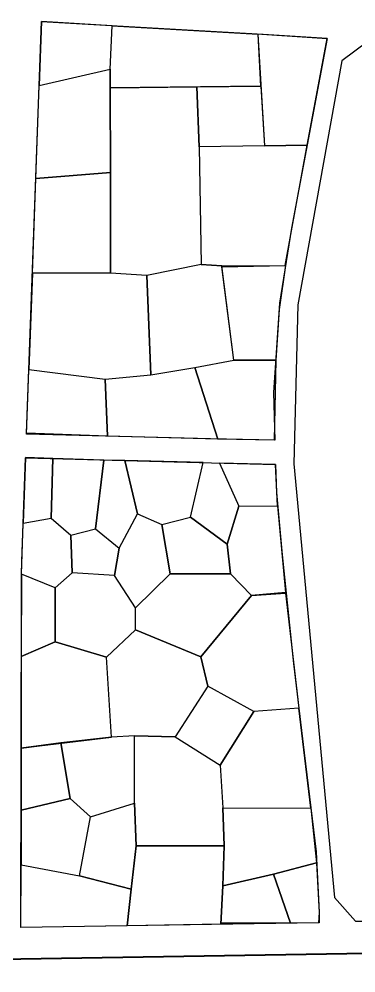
# Model space of a CAD drawing. Header units: millimetres. Extents: x -2018 to 1267, y -2071 to 2585.
# Drawn here: x -71 to 295, y -2071 to -1032 of the extents above; entities that cross this region are included whole.
import ezdxf

# ---------------------------------------------------------------- set-up
doc = ezdxf.new("R2010")
doc.units = ezdxf.units.MM
for name, color, linetype in [('0block', 7, 'Continuous'), ('3_commercial', 1, 'Continuous'), ('3_landscape', 3, 'Continuous'), ('3_public', 4, 'Continuous'), ('3_resident', 2, 'Continuous')]:
    doc.layers.add(name, color=color, linetype=linetype)
doc.layers.add('0edge', color=40, linetype='Continuous', lineweight=40)

msp = doc.modelspace()

# ---------------------------------------------------------------- linework, layer by layer
at = {"layer": '0block', "color": 7}
for points in [[(176.5, -1047.4), (264, -1053.2), (225.2, -1259.5), (212.2, -1341.2), (205.4, -1438.5), (206.8, -1490.5), (137.1, -1489.2), (-63.3, -1483.9), (-46.9, -1034.7), (175, -1047.4)], [(138.1, -1515.1), (138, -1515.2)]]:
    msp.add_lwpolyline(points, dxfattribs=at)
at = {"layer": '0block'}
msp.add_lwpolyline([(308.1, -1056.5), (279.8, -1077.4), (232.1, -1343.3), (227.7, -1516.4), (271.8, -1988.6), (294.8, -2014.5), (366, -2014.5)], dxfattribs=at)
at = {"layer": '0block', "color": 7}
msp.add_lwpolyline([(138.1, -2018.1), (-69.4, -2021.4), (-68.9, -1650.2), (-68.8, -1636.4), (-68.4, -1622.6), (-64.3, -1509.9), (138, -1515.2), (207.7, -1517.1), (208.7, -1547.4), (214.8, -1615.3), (227.4, -1733.8), (238.8, -1831.1), (251.8, -1939.1), (255.2, -2005), (254.3, -2016.2)], close=True, dxfattribs=at)
at = {"layer": '0edge'}
msp.add_lwpolyline([(-129.4, -2056.4), (-69.4, -2055.4), (307.6, -2049.4), (362.7, -2048.5), (402, -2047.9), (457.5, -2047), (630.7, -2044.3), (867.7, -2066.4), (904, -2070.9), (907.6, -2015.1), (913.5, -1925.2), (916.3, -1882.1), (942.3, -1485.6), (945.2, -1440.7), (966.9, -1109.3), (971.5, -1035.6), (976.8, -949.6), (990.8, -727.2), (994.5, -665.4), (1024.9, -129.2)], dxfattribs=at)
at = {"layer": '3_commercial'}
for points in [[(-49.4, -1104.2), (27.8, -1086.4), (30, -1039.1), (-46.9, -1034.7), (-49.4, -1104.1)], [(207.9, -1403.3), (162.5, -1403.3), (149.2, -1301.7), (218.7, -1300.4), (211.7, -1348.1), (207.9, -1403.3)], [(43.8, -1512.8), (57.6, -1570.8), (83.9, -1582.4), (115, -1574.6), (128.9, -1515), (43.8, -1512.8)], [(146.8, -1515.5), (167.6, -1562.4), (210, -1562.1), (207.7, -1517.1), (146.8, -1515.5)], [(-32.3, -1710.1), (-32.3, -1651.6), (-68.8, -1636.4), (-69, -1726.1), (-32.3, -1710.1)], [(-13.7, -1635.1), (-32.3, -1651.6), (-32.3, -1710.1), (23.6, -1727), (55.2, -1697.1), (55.2, -1673.2), (32.3, -1638.1), (-13.7, -1635.1)], [(55.2, -1697.1), (55.2, -1673.2), (92.9, -1636), (158.8, -1636), (181.4, -1659.8), (126.3, -1726.6), (55.2, -1697.1)], [(184, -1786.2), (147.6, -1844.7), (150.5, -1890.9), (246, -1891.4), (233.1, -1782.4), (184, -1786.2)], [(54.1, -1885.8), (54.1, -1812.5), (29.1, -1814.2), (-25.8, -1820.4), (-15.7, -1881), (6.4, -1901), (54.1, -1885.8)], [(-5.8, -1965.3), (6.4, -1901), (-15.7, -1881), (-69.2, -1893.6), (-69.3, -1953), (-5.8, -1965.3)], [(54.1, -1885.8), (56, -1932.4), (50.6, -1979.5), (-5.8, -1965.3), (6.4, -1901), (54.1, -1885.8)], [(205.6, -1963.3), (252.4, -1950.8), (255.2, -2005), (255.3, -2016.2), (223.9, -2016.7), (205.6, -1963.3)], [(148.3, -2017.9), (150.5, -1976), (205.6, -1963.3), (223.9, -2016.7), (148.6, -2016.7)]]:
    msp.add_lwpolyline(points, dxfattribs=at)
at = {"layer": '3_landscape'}
for points in [[(122.2, -1105.8), (191.8, -1105), (195.8, -1169.8), (124.6, -1171), (122.2, -1105.8)], [(-66.9, -1581), (-36.4, -1575.7), (-34.6, -1510.7), (-64.3, -1509.6), (-66.9, -1581)], [(-36.4, -1575.7), (-15.1, -1593.9), (11.6, -1587.3), (21, -1512.2), (-34.6, -1510.7), (-36.4, -1575.7)], [(57.6, -1570.8), (43.8, -1512.8), (21, -1512.2), (11.6, -1587.3), (37.6, -1608.3), (57.6, -1570.8)], [(154.9, -1604), (115, -1574.6), (128.9, -1515), (146.8, -1515.5), (167.6, -1562.4), (154.9, -1604)], [(154.9, -1604), (167.6, -1562.4), (210, -1562.1), (218.5, -1656.5), (181.4, -1659.8), (158.8, -1636), (154.9, -1604)], [(-66.9, -1581), (-36.4, -1575.7), (-15.1, -1593.9), (-13.7, -1635.1), (-32.3, -1651.6), (-68.8, -1636.4), (-66.9, -1581)], [(37.6, -1608.3), (57.6, -1570.8), (83.9, -1582.4), (92.9, -1636), (55.2, -1673.2), (32.3, -1638.1), (37.6, -1608.3)], [(92.9, -1636), (83.9, -1582.4), (115, -1574.6), (154.9, -1604), (158.8, -1636), (92.9, -1636)], [(-13.7, -1635.1), (-15.1, -1593.9), (11.6, -1587.3), (37.6, -1608.3), (32.3, -1638.1), (-13.7, -1635.1)], [(133.9, -1758.4), (98.6, -1813.6), (147.6, -1844.7), (184, -1786.2), (133.9, -1758.4)]]:
    msp.add_lwpolyline(points, dxfattribs=at)
at = {"layer": '3_public'}
for points in [[(188.4, -1048.3), (195.8, -1169.8), (242.1, -1169.3), (264, -1053.2), (188.4, -1048.3)], [(-53.1, -1205.5), (28.1, -1199.2), (28.1, -1308.5), (-56.9, -1308.6), (-53.1, -1205.5)], [(-69.2, -1893.6), (-15.7, -1881), (-25.8, -1820.4), (-69.1, -1826), (-69.2, -1893.6)]]:
    msp.add_lwpolyline(points, dxfattribs=at)
at = {"layer": '3_resident'}
for points in [[(27.8, -1086.4), (30, -1039.1), (188.4, -1048.3), (191.5, -1105), (27.8, -1106.9), (27.8, -1086.4)], [(-49.4, -1104.2), (27.8, -1086.4), (27.8, -1106.9), (28.1, -1199.2), (-53.1, -1205.5), (-49.4, -1104.2)], [(28.1, -1199.2), (27.8, -1106.9), (122.2, -1105.8), (124.6, -1171), (126.7, -1299.1), (67.7, -1311.2), (28.1, -1308.5), (28.1, -1199.2)], [(126.7, -1299.1), (149.3, -1300.7), (218.3, -1300.4), (242.1, -1169.3), (195.8, -1169.8), (124.6, -1171), (126.7, -1299.1)], [(28.1, -1308.5), (-56.9, -1308.6), (-60.8, -1413.6), (22.4, -1424.3), (72, -1419.5), (67.7, -1311.2), (28.1, -1308.5)], [(126.7, -1299.1), (67.7, -1311.2), (72, -1419.5), (120, -1411.6), (162.5, -1403.3), (149.3, -1300.7), (126.7, -1299.1)], [(22.4, -1424.3), (72, -1419.5), (120, -1411.6), (144.8, -1489.4), (25, -1486.3), (22.4, -1424.3)], [(120, -1411.6), (162.5, -1403.3), (207.9, -1403.3), (206.3, -1490.5), (144.8, -1489.4), (120, -1411.6)], [(-60.8, -1413.6), (22.4, -1424.3), (25, -1486.3), (-63.3, -1482.9), (-60.8, -1413.6)], [(133.9, -1758.4), (126.3, -1726.6), (181.4, -1659.8), (218.6, -1657.2), (233.1, -1782.4), (184, -1786.2), (133.9, -1758.4)], [(29.1, -1814.2), (23.6, -1727), (55.2, -1697.1), (126.3, -1726.6), (133.9, -1758.4), (98.6, -1813.6), (54.1, -1812.5), (29.1, -1814.2)], [(-69.1, -1826), (-49.2, -1823.7), (29.1, -1814.2), (23.6, -1727), (-32.3, -1710.1), (-69, -1726.1), (-69.1, -1826)], [(54.1, -1885.8), (54.1, -1812.5), (98.6, -1813.6), (147.6, -1844.7), (150.5, -1890.9), (151.9, -1932.3), (56, -1932.4), (54.1, -1885.8)], [(151.9, -1932.3), (150.5, -1890.9), (246, -1891.4), (252.4, -1950.8), (205.6, -1963.3), (150.5, -1976), (151.9, -1932.3)], [(50.6, -1979.5), (56, -1932.4), (151.9, -1932.3), (150.5, -1976), (148.3, -2017.9), (46.4, -2019.6), (50.6, -1979.5)], [(-69.3, -1953), (-5.8, -1965.3), (50.6, -1979.5), (46.4, -2019.6), (-69.4, -2021.4), (-69.3, -1953)]]:
    msp.add_lwpolyline(points, dxfattribs=at)

doc.saveas('drawing.dxf')
